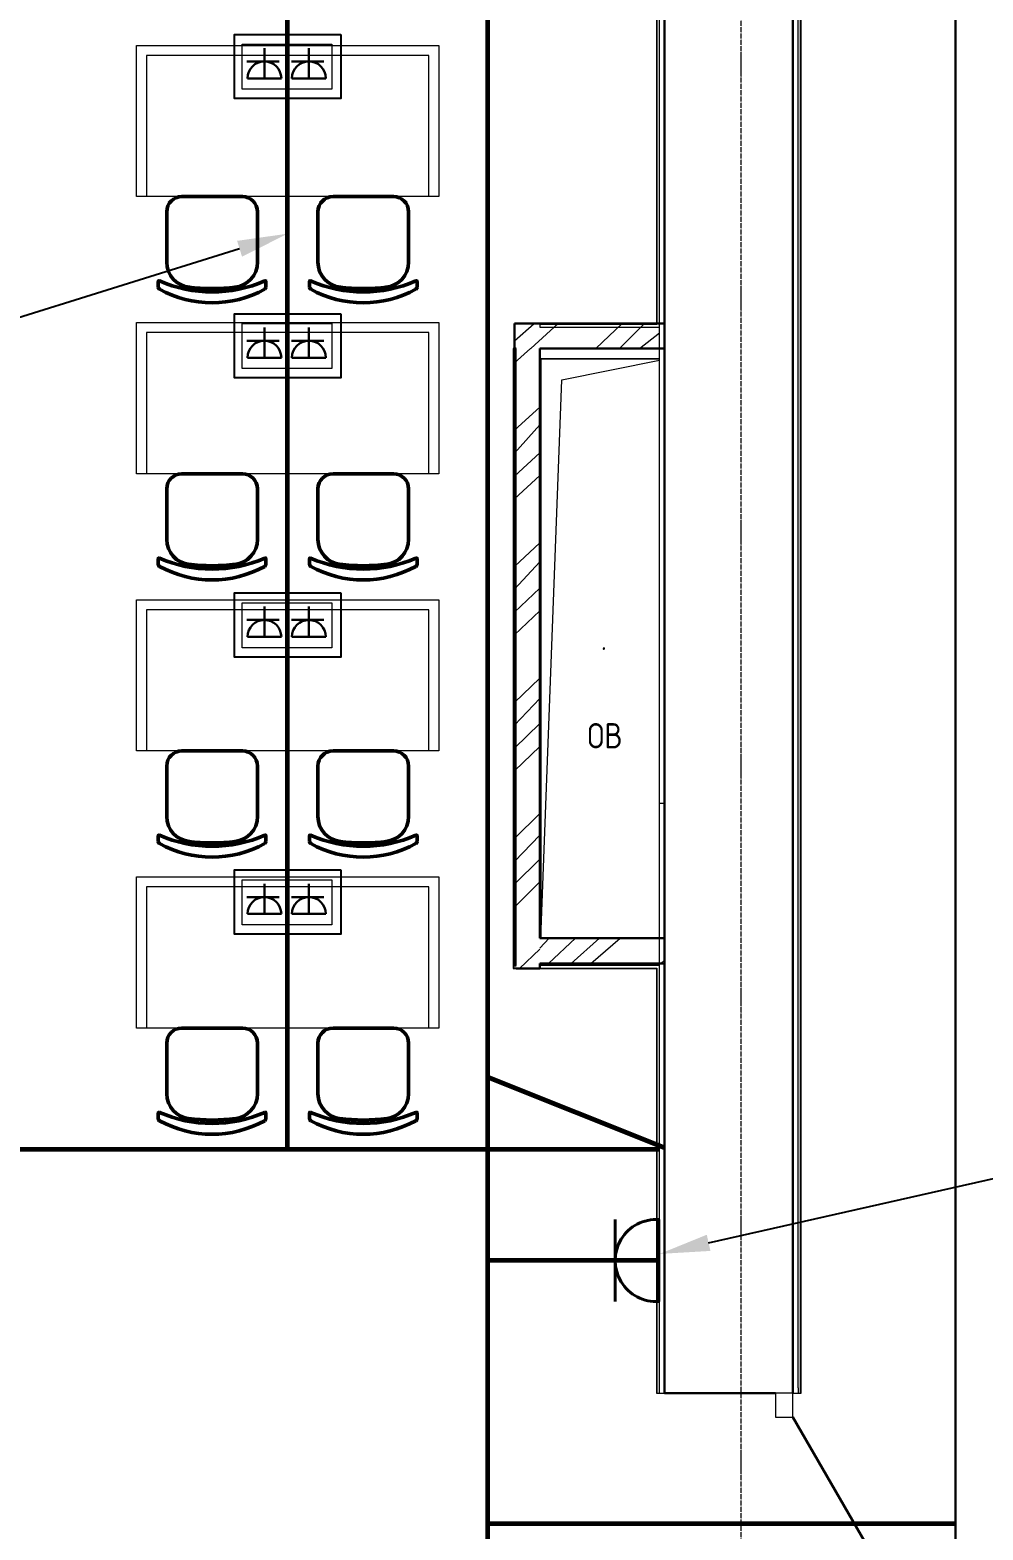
# Model space of a CAD drawing. Header units: millimetres. Extents: x -32 to 417638015, y -35 to 175284279.
# Drawn here: x 417387845 to 417391627, y 175258151 to 175264104 of the extents above; entities that cross this region are included whole.
import ezdxf
from ezdxf import colors
from ezdxf.entities.mleader import LeaderData, LeaderLine
from ezdxf.math import Vec2, Vec3

# ---------------------------------------------------------------- set-up
doc = ezdxf.new("R2010")
doc.units = ezdxf.units.MM
doc.linetypes.add('ADSK_Линия сетки', pattern=[25, 20, -2.5, 0, -2.5])
for name, color, linetype, lineweight in [('_ЭМ_В полу', 26, 'Кабель в трубе', 60), ('_ЭМ_гофра', 5, 'Continuous', 60), ('Аннотация', 7, 'Continuous', 18), ('Двери', 7, 'Continuous', 9), ('Обобщенные модели', 7, 'Continuous', 18), ('Оси', 253, 'Continuous', 9), ('Стены несущие', 7, 'Continuous', 30), ('Стены отделка', 7, 'Continuous', 30), ('Стены штриховка', 7, 'Continuous', 9), ('ТХ', 5, 'Continuous', 0), ('ТХ_Задание ЭОМ_СС', 6, 'Continuous', 0), ('ШТРИХОВКА', 252, 'Continuous', 15), ('Электро', 250, 'Continuous', 25), ('ЭМ', 5, 'Continuous', 40), ('ЭМ_Лоток 1_2', 162, 'Continuous', 30), ('ЭОМ_Кабель для СУП', 150, 'Continuous', 9)]:
    doc.layers.add(name, color=color, linetype=linetype, lineweight=lineweight)
doc.layers.add('_ЭМ_Надписи', color=7, linetype='Continuous')
doc.layers.add('ВНУТРЯНКА', color=1, linetype='Continuous')
doc.layers.add('PDF _ЭОМ _розетки', color=7, linetype='Continuous', true_color=0xeb0000)
doc.styles.add('GOST Common_4', font='GOST_Common.ttf', dxfattribs={"width": 0.9, "height": 199.9999999999999})
doc.styles.add('ЭОМ', font='isocpeur.ttf', dxfattribs={"width": 0.85, "height": 250})
doc.linetypes.add('Cable in the tray', pattern='A,5,[130,ltypeshp.shx,S=1,R=0,X=0,Y=0],1.5,[130,ltypeshp.shx,S=1.5,R=90,X=0,Y=-1],1,[130,ltypeshp.shx,S=1,R=0,X=0.5,Y=0],5', length=12.5)
doc.linetypes.add('Кабель в трубе', pattern='A,8,[133,ltypeshp.shx,S=1,R=0,X=10,Y=1.3],-3,[130,ltypeshp.shx,S=1.5,R=-45,X=-1.5,Y=0],8', length=19)
pattern_1 = [(45, (591.9394108331762, 243.9018102923292), (-269.4076836320746, 269.4076836320746), []), (45, (681.7420108331135, 243.9018102923292), (-269.4076836320746, 269.4076836320746), []), (45, (771.5446108331671, 243.9018102923292), (-269.4076836320746, 269.4076836320746), []), (45, (861.3474108331138, 243.9018102923292), (-269.4076836320746, 269.4076836320746), [])]

# ---------------------------------------------------------------- blocks, each defined once
blk = doc.blocks.new('_ЭМ_ТХ2_4 Этаж')
at = {"color": 8, "linetype": 'ByBlock', "lineweight": -2}
for p, q in [((4194.747253093636, 31748.39230060015), (4434.87569712929, 31748.39243808256)), ((4194.747253093461, 31748.39230060004), (4434.875697129173, 31748.39243808246)), ((4794.747253093636, 31748.39230060015), (5034.87569712929, 31748.39243808256)), ((4794.747253093461, 31748.39230060004), (5034.875697129173, 31748.39243808246)), ((4134.87569712929, 31688.39243808256), (4134.87569712929, 31488.08113735688)), ((4134.875697129115, 31688.39243808246), (4134.875697129115, 31488.08113735678)), ((4494.87569712929, 31688.39243808256), (4494.87569712929, 31488.08113735688)), ((4494.875697129173, 31688.39243808246), (4494.875697129173, 31488.08113735678)), ((4734.87569712929, 31688.39243808256), (4734.87569712929, 31488.08113735688)), ((4734.875697129115, 31688.39243808246), (4734.875697129115, 31488.08113735678)), ((5094.87569712929, 31688.39243808256), (5094.87569712929, 31488.08113735688)), ((5094.875697129173, 31688.39243808246), (5094.875697129173, 31488.08113735678)), ((4101.375697129348, 31389.39195768982), (4101.375697129348, 31411.05176373739)), ((4101.375697129173, 31389.39195768973), (4101.375697129173, 31411.05176373729)), ((4528.37569712929, 31389.39195768982), (4528.37569712929, 31411.05176373739)), ((4528.375697129115, 31389.39195768973), (4528.375697129115, 31411.05176373729)), ((4701.375697129348, 31389.39195768982), (4701.375697129348, 31411.05176373739)), ((4701.375697129173, 31389.39195768973), (4701.375697129173, 31411.05176373729)), ((5128.37569712929, 31389.39195768982), (5128.37569712929, 31411.05176373739)), ((5128.375697129115, 31389.39195768973), (5128.375697129115, 31411.05176373729)), ((4194.747253093636, 30648.39230060015), (4434.87569712929, 30648.39243808256)), ((4194.747253093461, 30648.39230060004), (4434.875697129173, 30648.39243808246)), ((4794.747253093636, 30648.39230060015), (5034.87569712929, 30648.39243808256)), ((4794.747253093461, 30648.39230060004), (5034.875697129173, 30648.39243808246)), ((4134.87569712929, 30588.39243808256), (4134.87569712929, 30388.08113735688)), ((4134.875697129115, 30588.39243808246), (4134.875697129115, 30388.08113735678)), ((4494.87569712929, 30588.39243808256), (4494.87569712929, 30388.08113735688)), ((4494.875697129173, 30588.39243808246), (4494.875697129173, 30388.08113735678)), ((4734.87569712929, 30588.39243808256), (4734.87569712929, 30388.08113735688)), ((4734.875697129115, 30588.39243808246), (4734.875697129115, 30388.08113735678)), ((5094.87569712929, 30588.39243808256), (5094.87569712929, 30388.08113735688)), ((5094.875697129173, 30588.39243808246), (5094.875697129173, 30388.08113735678)), ((4101.375697129348, 30289.39195768982), (4101.375697129348, 30311.05176373739)), ((4101.375697129173, 30289.39195768973), (4101.375697129173, 30311.05176373729)), ((4528.37569712929, 30289.39195768982), (4528.37569712929, 30311.05176373739)), ((4528.375697129115, 30289.39195768973), (4528.375697129115, 30311.05176373729)), ((4701.375697129348, 30289.39195768982), (4701.375697129348, 30311.05176373739)), ((4701.375697129173, 30289.39195768973), (4701.375697129173, 30311.05176373729)), ((5128.37569712929, 30289.39195768982), (5128.37569712929, 30311.05176373739)), ((5128.375697129115, 30289.39195768973), (5128.375697129115, 30311.05176373729)), ((4194.747253093636, 29548.39230060015), (4434.87569712929, 29548.39243808256)), ((4194.747253093461, 29548.39230060004), (4434.875697129173, 29548.39243808246)), ((4794.747253093636, 29548.39230060015), (5034.87569712929, 29548.39243808256)), ((4794.747253093461, 29548.39230060004), (5034.875697129173, 29548.39243808246)), ((4134.87569712929, 29488.39243808256), (4134.87569712929, 29288.08113735688)), ((4134.875697129115, 29488.39243808246), (4134.875697129115, 29288.08113735678)), ((4494.87569712929, 29488.39243808256), (4494.87569712929, 29288.08113735688)), ((4494.875697129173, 29488.39243808246), (4494.875697129173, 29288.08113735678)), ((4734.87569712929, 29488.39243808256), (4734.87569712929, 29288.08113735688)), ((4734.875697129115, 29488.39243808246), (4734.875697129115, 29288.08113735678)), ((5094.87569712929, 29488.39243808256), (5094.87569712929, 29288.08113735688)), ((5094.875697129173, 29488.39243808246), (5094.875697129173, 29288.08113735678)), ((4101.375697129348, 29189.39195768982), (4101.375697129348, 29211.05176373739)), ((4101.375697129173, 29189.39195768973), (4101.375697129173, 29211.05176373729)), ((4528.37569712929, 29189.39195768982), (4528.37569712929, 29211.05176373739)), ((4528.375697129115, 29189.39195768973), (4528.375697129115, 29211.05176373729)), ((4701.375697129348, 29189.39195768982), (4701.375697129348, 29211.05176373739)), ((4701.375697129173, 29189.39195768973), (4701.375697129173, 29211.05176373729)), ((5128.37569712929, 29189.39195768982), (5128.37569712929, 29211.05176373739)), ((5128.375697129115, 29189.39195768973), (5128.375697129115, 29211.05176373729)), ((4194.747253093636, 28448.39230060015), (4434.87569712929, 28448.39243808256)), ((4194.747253093461, 28448.39230060004), (4434.875697129173, 28448.39243808246)), ((4794.747253093636, 28448.39230060015), (5034.87569712929, 28448.39243808256)), ((4794.747253093461, 28448.39230060004), (5034.875697129173, 28448.39243808246)), ((4134.87569712929, 28388.39243808256), (4134.87569712929, 28188.08113735688)), ((4134.875697129115, 28388.39243808246), (4134.875697129115, 28188.08113735678)), ((4494.87569712929, 28388.39243808256), (4494.87569712929, 28188.08113735688)), ((4494.875697129173, 28388.39243808246), (4494.875697129173, 28188.08113735678)), ((4734.87569712929, 28388.39243808256), (4734.87569712929, 28188.08113735688)), ((4734.875697129115, 28388.39243808246), (4734.875697129115, 28188.08113735678)), ((5094.87569712929, 28388.39243808256), (5094.87569712929, 28188.08113735688)), ((5094.875697129173, 28388.39243808246), (5094.875697129173, 28188.08113735678)), ((4101.375697129348, 28089.39195768982), (4101.375697129348, 28111.05176373739)), ((4101.375697129173, 28089.39195768973), (4101.375697129173, 28111.05176373729)), ((4528.37569712929, 28089.39195768982), (4528.37569712929, 28111.05176373739)), ((4528.375697129115, 28089.39195768973), (4528.375697129115, 28111.05176373729)), ((4701.375697129348, 28089.39195768982), (4701.375697129348, 28111.05176373739)), ((4701.375697129173, 28089.39195768973), (4701.375697129173, 28111.05176373729)), ((5128.37569712929, 28089.39195768982), (5128.37569712929, 28111.05176373739)), ((5128.375697129115, 28089.39195768973), (5128.375697129115, 28111.05176373729))]:
    blk.add_line(p, q, dxfattribs=at)
for centre, radius, start, end in [((4194.875697129231, 31688.39243808256), 60.00000000000227, 90, 180), ((4194.875697129115, 31688.3924380825), 59.99999999995964, 90, 180), ((4434.875697129348, 31688.39243808256), 60.00000000000227, 0, 90), ((4434.875697129173, 31688.3924380825), 59.99999999995964, 0, 90), ((4794.875697129231, 31688.39243808256), 60.00000000000227, 90, 180), ((4794.875697129115, 31688.3924380825), 59.99999999995964, 90, 180), ((5034.875697129348, 31688.39243808256), 60.00000000000227, 0, 90), ((5034.875697129173, 31688.3924380825), 59.99999999995964, 0, 90), ((4234.87569712929, 31488.0811373569), 100.0000000000176, 180, 264.2584419996841), ((4234.875697129115, 31488.0811373568), 100.0000000000176, 180, 264.2584419996841), ((4394.87569712929, 31488.0811373569), 100.0000000000176, 275.7415580003159, 0), ((4394.875697129115, 31488.0811373568), 100.0000000000176, 275.7415580003159, 0), ((4834.87569712929, 31488.0811373569), 100.0000000000176, 180, 264.2584419996841), ((4834.875697129115, 31488.0811373568), 100.0000000000176, 180, 264.2584419996841), ((4994.87569712929, 31488.0811373569), 100.0000000000176, 275.7415580003159, 0), ((4994.875697129115, 31488.0811373568), 100.0000000000176, 275.7415580003159, 0), ((4104.37569712929, 31411.0517637374), 2.999999999983853, 63.89783268162118, 180), ((4104.375697129115, 31411.05176373731), 2.999999999983853, 63.89783268162118, 180), ((4111.37569712929, 31389.39195768981), 9.999999999989248, 180, 238.068250632605), ((4111.375697129115, 31389.39195768971), 9.999999999989248, 180, 238.068250632605), ((4314.87569712929, 31890.71256178655), 520.8201237039044, 246.3195110063207, 293.6804889936793), ((4314.875697129115, 31890.71256178645), 520.8201237039044, 246.3195110063207, 293.6804889936793), ((4314.87569712929, 31757.44145964293), 430.5490215606072, 240.9916647866154, 299.0083352133846), ((4314.875697129115, 31757.44145964284), 430.5490215606072, 240.9916647866154, 299.0083352133846), ((4314.87569712929, 32183.9265108876), 800.3966485555333, 263.2469772545732, 276.7530227454268), ((4314.875697129115, 32183.92651088749), 800.3966485555333, 263.2469772545732, 276.7530227454268), ((4518.37569712929, 31389.39195768981), 9.999999999989248, 301.931749367395, 0), ((4518.375697129115, 31389.39195768971), 9.999999999989248, 301.931749367395, 0), ((4525.37569712929, 31411.0517637374), 2.999999999983853, 0, 116.1021673183788), ((4525.375697129115, 31411.05176373731), 2.999999999983853, 0, 116.1021673183788), ((4704.37569712929, 31411.0517637374), 2.999999999983853, 63.89783268162118, 180), ((4704.375697129115, 31411.05176373731), 2.999999999983853, 63.89783268162118, 180), ((4711.37569712929, 31389.39195768981), 9.999999999989248, 180, 238.068250632605), ((4711.375697129115, 31389.39195768971), 9.999999999989248, 180, 238.068250632605), ((4914.87569712929, 31890.71256178655), 520.8201237039044, 246.3195110063207, 293.6804889936793), ((4914.875697129115, 31890.71256178645), 520.8201237039044, 246.3195110063207, 293.6804889936793), ((4914.87569712929, 31757.44145964293), 430.5490215606072, 240.9916647866154, 299.0083352133846), ((4914.875697129115, 31757.44145964284), 430.5490215606072, 240.9916647866154, 299.0083352133846), ((4914.87569712929, 32183.9265108876), 800.3966485555333, 263.2469772545732, 276.7530227454268), ((4914.875697129115, 32183.92651088749), 800.3966485555333, 263.2469772545732, 276.7530227454268), ((5118.37569712929, 31389.39195768981), 9.999999999989248, 301.931749367395, 0), ((5118.375697129115, 31389.39195768971), 9.999999999989248, 301.931749367395, 0), ((5125.37569712929, 31411.0517637374), 2.999999999983853, 0, 116.1021673183788), ((5125.375697129115, 31411.05176373731), 2.999999999983853, 0, 116.1021673183788), ((4194.875697129231, 30588.39243808256), 60.00000000000227, 90, 180), ((4194.875697129115, 30588.3924380825), 59.99999999995964, 90, 180), ((4434.875697129348, 30588.39243808256), 60.00000000000227, 0, 90), ((4434.875697129173, 30588.3924380825), 59.99999999995964, 0, 90), ((4794.875697129231, 30588.39243808256), 60.00000000000227, 90, 180), ((4794.875697129115, 30588.3924380825), 59.99999999995964, 90, 180), ((5034.875697129348, 30588.39243808256), 60.00000000000227, 0, 90), ((5034.875697129173, 30588.3924380825), 59.99999999995964, 0, 90), ((4234.87569712929, 30388.0811373569), 100.0000000000176, 180, 264.2584419996841), ((4234.875697129115, 30388.0811373568), 100.0000000000176, 180, 264.2584419996841), ((4394.87569712929, 30388.0811373569), 100.0000000000176, 275.7415580003159, 0), ((4394.875697129115, 30388.0811373568), 100.0000000000176, 275.7415580003159, 0), ((4834.87569712929, 30388.0811373569), 100.0000000000176, 180, 264.2584419996841), ((4834.875697129115, 30388.0811373568), 100.0000000000176, 180, 264.2584419996841), ((4994.87569712929, 30388.0811373569), 100.0000000000176, 275.7415580003159, 0), ((4994.875697129115, 30388.0811373568), 100.0000000000176, 275.7415580003159, 0), ((4104.37569712929, 30311.0517637374), 2.999999999983853, 63.89783268162118, 180), ((4104.375697129115, 30311.05176373731), 2.999999999983853, 63.89783268162118, 180), ((4314.87569712929, 30790.71256178655), 520.8201237039044, 246.3195110063207, 293.6804889936793), ((4314.875697129115, 30790.71256178645), 520.8201237039044, 246.3195110063207, 293.6804889936793), ((4525.37569712929, 30311.0517637374), 2.999999999983853, 0, 116.1021673183788), ((4525.375697129115, 30311.05176373731), 2.999999999983853, 0, 116.1021673183788), ((4704.37569712929, 30311.0517637374), 2.999999999983853, 63.89783268162118, 180), ((4704.375697129115, 30311.05176373731), 2.999999999983853, 63.89783268162118, 180), ((4914.87569712929, 30790.71256178655), 520.8201237039044, 246.3195110063207, 293.6804889936793), ((4914.875697129115, 30790.71256178645), 520.8201237039044, 246.3195110063207, 293.6804889936793), ((5125.37569712929, 30311.0517637374), 2.999999999983853, 0, 116.1021673183788), ((5125.375697129115, 30311.05176373731), 2.999999999983853, 0, 116.1021673183788), ((4111.37569712929, 30289.39195768981), 9.999999999989248, 180, 238.068250632605), ((4111.375697129115, 30289.39195768971), 9.999999999989248, 180, 238.068250632605), ((4314.87569712929, 30657.44145964293), 430.5490215606072, 240.9916647866154, 299.0083352133846), ((4314.875697129115, 30657.44145964284), 430.5490215606072, 240.9916647866154, 299.0083352133846), ((4314.87569712929, 31083.9265108876), 800.3966485555333, 263.2469772545732, 276.7530227454268), ((4314.875697129115, 31083.92651088749), 800.3966485555333, 263.2469772545732, 276.7530227454268), ((4518.37569712929, 30289.39195768981), 9.999999999989248, 301.931749367395, 0), ((4518.375697129115, 30289.39195768971), 9.999999999989248, 301.931749367395, 0), ((4711.37569712929, 30289.39195768981), 9.999999999989248, 180, 238.068250632605), ((4711.375697129115, 30289.39195768971), 9.999999999989248, 180, 238.068250632605), ((4914.87569712929, 30657.44145964293), 430.5490215606072, 240.9916647866154, 299.0083352133846), ((4914.875697129115, 30657.44145964284), 430.5490215606072, 240.9916647866154, 299.0083352133846), ((4914.87569712929, 31083.9265108876), 800.3966485555333, 263.2469772545732, 276.7530227454268), ((4914.875697129115, 31083.92651088749), 800.3966485555333, 263.2469772545732, 276.7530227454268), ((5118.37569712929, 30289.39195768981), 9.999999999989248, 301.931749367395, 0), ((5118.375697129115, 30289.39195768971), 9.999999999989248, 301.931749367395, 0), ((4194.875697129231, 29488.39243808256), 60.00000000000227, 90, 180), ((4194.875697129115, 29488.3924380825), 59.99999999995964, 90, 180), ((4434.875697129348, 29488.39243808256), 60.00000000000227, 0, 90), ((4434.875697129173, 29488.3924380825), 59.99999999995964, 0, 90), ((4794.875697129231, 29488.39243808256), 60.00000000000227, 90, 180), ((4794.875697129115, 29488.3924380825), 59.99999999995964, 90, 180), ((5034.875697129348, 29488.39243808256), 60.00000000000227, 0, 90), ((5034.875697129173, 29488.3924380825), 59.99999999995964, 0, 90), ((4234.87569712929, 29288.0811373569), 100.0000000000176, 180, 264.2584419996841), ((4234.875697129115, 29288.0811373568), 100.0000000000176, 180, 264.2584419996841), ((4394.87569712929, 29288.0811373569), 100.0000000000176, 275.7415580003159, 0), ((4394.875697129115, 29288.0811373568), 100.0000000000176, 275.7415580003159, 0), ((4834.87569712929, 29288.0811373569), 100.0000000000176, 180, 264.2584419996841), ((4834.875697129115, 29288.0811373568), 100.0000000000176, 180, 264.2584419996841), ((4994.87569712929, 29288.0811373569), 100.0000000000176, 275.7415580003159, 0), ((4994.875697129115, 29288.0811373568), 100.0000000000176, 275.7415580003159, 0), ((4104.37569712929, 29211.0517637374), 2.999999999983853, 63.89783268162118, 180), ((4104.375697129115, 29211.05176373731), 2.999999999983853, 63.89783268162118, 180), ((4111.37569712929, 29189.39195768981), 9.999999999989248, 180, 238.068250632605), ((4111.375697129115, 29189.39195768971), 9.999999999989248, 180, 238.068250632605), ((4314.87569712929, 29690.71256178655), 520.8201237039044, 246.3195110063207, 293.6804889936793), ((4314.875697129115, 29690.71256178645), 520.8201237039044, 246.3195110063207, 293.6804889936793), ((4314.87569712929, 29557.44145964293), 430.5490215606072, 240.9916647866154, 299.0083352133846), ((4314.875697129115, 29557.44145964284), 430.5490215606072, 240.9916647866154, 299.0083352133846), ((4314.87569712929, 29983.9265108876), 800.3966485555333, 263.2469772545732, 276.7530227454268), ((4314.875697129115, 29983.92651088749), 800.3966485555333, 263.2469772545732, 276.7530227454268), ((4518.37569712929, 29189.39195768981), 9.999999999989248, 301.931749367395, 0), ((4518.375697129115, 29189.39195768971), 9.999999999989248, 301.931749367395, 0), ((4525.37569712929, 29211.0517637374), 2.999999999983853, 0, 116.1021673183788), ((4525.375697129115, 29211.05176373731), 2.999999999983853, 0, 116.1021673183788), ((4704.37569712929, 29211.0517637374), 2.999999999983853, 63.89783268162118, 180), ((4704.375697129115, 29211.05176373731), 2.999999999983853, 63.89783268162118, 180), ((4711.37569712929, 29189.39195768981), 9.999999999989248, 180, 238.068250632605), ((4711.375697129115, 29189.39195768971), 9.999999999989248, 180, 238.068250632605), ((4914.87569712929, 29690.71256178655), 520.8201237039044, 246.3195110063207, 293.6804889936793), ((4914.875697129115, 29690.71256178645), 520.8201237039044, 246.3195110063207, 293.6804889936793), ((4914.87569712929, 29557.44145964293), 430.5490215606072, 240.9916647866154, 299.0083352133846), ((4914.875697129115, 29557.44145964284), 430.5490215606072, 240.9916647866154, 299.0083352133846), ((4914.87569712929, 29983.9265108876), 800.3966485555333, 263.2469772545732, 276.7530227454268), ((4914.875697129115, 29983.92651088749), 800.3966485555333, 263.2469772545732, 276.7530227454268), ((5118.37569712929, 29189.39195768981), 9.999999999989248, 301.931749367395, 0), ((5118.375697129115, 29189.39195768971), 9.999999999989248, 301.931749367395, 0), ((5125.37569712929, 29211.0517637374), 2.999999999983853, 0, 116.1021673183788), ((5125.375697129115, 29211.05176373731), 2.999999999983853, 0, 116.1021673183788), ((4194.875697129231, 28388.39243808256), 60.00000000000227, 90, 180), ((4194.875697129115, 28388.3924380825), 59.99999999995964, 90, 180), ((4434.875697129348, 28388.39243808256), 60.00000000000227, 0, 90), ((4434.875697129173, 28388.3924380825), 59.99999999995964, 0, 90), ((4794.875697129231, 28388.39243808256), 60.00000000000227, 90, 180), ((4794.875697129115, 28388.3924380825), 59.99999999995964, 90, 180), ((5034.875697129348, 28388.39243808256), 60.00000000000227, 0, 90), ((5034.875697129173, 28388.3924380825), 59.99999999995964, 0, 90), ((4234.87569712929, 28188.0811373569), 100.0000000000176, 180, 264.2584419996841), ((4234.875697129115, 28188.0811373568), 100.0000000000176, 180, 264.2584419996841), ((4394.87569712929, 28188.0811373569), 100.0000000000176, 275.7415580003159, 0), ((4394.875697129115, 28188.0811373568), 100.0000000000176, 275.7415580003159, 0), ((4834.87569712929, 28188.0811373569), 100.0000000000176, 180, 264.2584419996841), ((4834.875697129115, 28188.0811373568), 100.0000000000176, 180, 264.2584419996841), ((4994.87569712929, 28188.0811373569), 100.0000000000176, 275.7415580003159, 0), ((4994.875697129115, 28188.0811373568), 100.0000000000176, 275.7415580003159, 0), ((4104.37569712929, 28111.0517637374), 2.999999999983853, 63.89783268162118, 180), ((4104.375697129115, 28111.05176373731), 2.999999999983853, 63.89783268162118, 180), ((4314.87569712929, 28590.71256178655), 520.8201237039044, 246.3195110063207, 293.6804889936793), ((4314.875697129115, 28590.71256178645), 520.8201237039044, 246.3195110063207, 293.6804889936793), ((4525.37569712929, 28111.0517637374), 2.999999999983853, 0, 116.1021673183788), ((4525.375697129115, 28111.05176373731), 2.999999999983853, 0, 116.1021673183788), ((4704.37569712929, 28111.0517637374), 2.999999999983853, 63.89783268162118, 180), ((4704.375697129115, 28111.05176373731), 2.999999999983853, 63.89783268162118, 180), ((4914.87569712929, 28590.71256178655), 520.8201237039044, 246.3195110063207, 293.6804889936793), ((4914.875697129115, 28590.71256178645), 520.8201237039044, 246.3195110063207, 293.6804889936793), ((5125.37569712929, 28111.0517637374), 2.999999999983853, 0, 116.1021673183788), ((5125.375697129115, 28111.05176373731), 2.999999999983853, 0, 116.1021673183788), ((4111.37569712929, 28089.39195768981), 9.999999999989248, 180, 238.068250632605), ((4111.375697129115, 28089.39195768971), 9.999999999989248, 180, 238.068250632605), ((4314.87569712929, 28457.44145964293), 430.5490215606072, 240.9916647866154, 299.0083352133846), ((4314.875697129115, 28457.44145964284), 430.5490215606072, 240.9916647866154, 299.0083352133846), ((4314.87569712929, 28883.9265108876), 800.3966485555333, 263.2469772545732, 276.7530227454268), ((4314.875697129115, 28883.92651088749), 800.3966485555333, 263.2469772545732, 276.7530227454268), ((4518.37569712929, 28089.39195768981), 9.999999999989248, 301.931749367395, 0), ((4518.375697129115, 28089.39195768971), 9.999999999989248, 301.931749367395, 0), ((4711.37569712929, 28089.39195768981), 9.999999999989248, 180, 238.068250632605), ((4711.375697129115, 28089.39195768971), 9.999999999989248, 180, 238.068250632605), ((4914.87569712929, 28457.44145964293), 430.5490215606072, 240.9916647866154, 299.0083352133846), ((4914.875697129115, 28457.44145964284), 430.5490215606072, 240.9916647866154, 299.0083352133846), ((4914.87569712929, 28883.9265108876), 800.3966485555333, 263.2469772545732, 276.7530227454268), ((4914.875697129115, 28883.92651088749), 800.3966485555333, 263.2469772545732, 276.7530227454268), ((5118.37569712929, 28089.39195768981), 9.999999999989248, 301.931749367395, 0), ((5118.375697129115, 28089.39195768971), 9.999999999989248, 301.931749367395, 0)]:
    blk.add_arc(centre, radius, start, end, dxfattribs=at)
at = {"layer": 'ТХ', "color": 8}
for p, q in [((5174.811475111479, 32308.39236934134), (4054.811475111479, 32308.39236934134)), ((4054.811475111479, 32308.39236934134), (4054.811475111479, 31748.39236934134)), ((5174.811475111479, 31748.39236934134), (5174.811475111479, 32308.39236934134)), ((5174.811475111479, 31208.39236934134), (4054.811475111479, 31208.39236934134)), ((4054.811475111479, 31208.39236934134), (4054.811475111479, 30648.39236934134)), ((5174.811475111479, 30648.39236934134), (5174.811475111479, 31208.39236934134)), ((5174.811475111479, 30108.39236934134), (4054.811475111479, 30108.39236934134)), ((4054.811475111479, 30108.39236934134), (4054.811475111479, 29548.39236934134)), ((5174.811475111479, 29548.39236934134), (5174.811475111479, 30108.39236934134)), ((5174.811475111479, 29008.39236934134), (4054.811475111479, 29008.39236934134)), ((4054.811475111479, 29008.39236934134), (4054.811475111479, 28448.39236934134)), ((5174.811475111479, 28448.39236934134), (5174.811475111479, 29008.39236934134))]:
    blk.add_line(p, q, dxfattribs=at)
for points in [[(4014.811475111479, 32348.39236934134), (5214.811475111479, 32348.39236934134), (5214.811475111479, 31748.39236934134), (4014.811475111479, 31748.39236934134)], [(4014.811475111479, 31248.39236934134), (5214.811475111479, 31248.39236934134), (5214.811475111479, 30648.39236934134), (4014.811475111479, 30648.39236934134)], [(4014.811475111479, 30148.39236934134), (5214.811475111479, 30148.39236934134), (5214.811475111479, 29548.39236934134), (4014.811475111479, 29548.39236934134)], [(4014.811475111479, 29048.39236934134), (5214.811475111479, 29048.39236934134), (5214.811475111479, 28448.39236934134), (4014.811475111479, 28448.39236934134)]]:
    blk.add_lwpolyline(points, close=True, dxfattribs=at)
blk = doc.blocks.new('План 4 этажа')
at = {"layer": 'Стены штриховка', "lineweight": 9}
h = blk.add_hatch(dxfattribs=at)
h.set_pattern_fill('ANSI34', color=8, scale=20)
h.set_pattern_definition(pattern_1)
h.paths.add_polyline_path([(-293.0605891668238, 31384.28259503457), (181.9394108331762, 31384.28259503457), (181.9394108331762, 31469.28259503457), (172.8217637743801, 31478.40024209337), (181.9394108331762, 31480.24219099415), (181.9394108331762, 31484.28259503457), (-393.0605891668238, 31484.28259503457), (-393.0605891668238, 31384.28259503457), (-387.0605891668238, 31384.28259503457)])
h = blk.add_hatch(dxfattribs=at)
h.set_pattern_fill('ANSI34', color=8, scale=20)
h.set_pattern_definition(pattern_1)
h.paths.add_polyline_path([(-387.0605891668238, 28923.22045024583), (-293.0605891668238, 28923.22045024583), (-293.0605891668238, 31384.28259503457), (-393.0605891668238, 31384.28259503457), (-393.0605891668238, 28935.22045024583), (-387.0605891668238, 28941.72913608514), (-387.0605891668238, 28925.22045024578)])
h = blk.add_hatch(dxfattribs=at)
h.set_pattern_fill('ANSI34', color=8, scale=20)
h.set_pattern_definition(pattern_1)
h.paths.add_polyline_path([(201.9394108331762, 28943.69854756811), (201.9394108331762, 29043.69854756811), (-293.0605891668238, 29043.69854756811), (-293.0605891668238, 28943.69854756811), (86.65762662433553, 28943.69854756811)])
at = {"layer": 'Двери', "color": 8}
for p, q in [((711.9394108331762, 27237.90181029233), (641.9394108331762, 27237.90181029233)), ((641.9394108331762, 27237.90181029233), (641.9394108331762, 27142.90181029233)), ((711.9394108331762, 27142.90181029233), (711.9394108331762, 27237.90181029233)), ((641.9394108331762, 27142.90181029233), (711.9394108331762, 27142.90181029233))]:
    blk.add_line(p, q, dxfattribs=at)
at = {"layer": 'Двери', "color": 8, "lineweight": 30}
blk.add_line((711.9394108331762, 27142.90181029233), (1169.439410833176, 26350.48856582958), dxfattribs=at)
at = {"layer": 'Обобщенные модели', "color": 8}
for p, q in [((-288.4952361283358, 29043.69854756806), (-288.4952361283358, 31343.69854756811)), ((-288.4952361283358, 31343.69854756811), (181.9394108332053, 31343.69854756811)), ((181.9394108332053, 31343.69854756811), (-288.4952361283358, 31343.69854756811)), ((-288.4952361283358, 31343.69854756811), (-288.4952361283358, 29043.69854756806)), ((-205.1619027950073, 31260.36521423474), (181.9394108332053, 31337.78547696042)), ((-288.4952361283358, 29043.69854756806), (-205.1619027950073, 31260.36521423474))]:
    blk.add_line(p, q, dxfattribs=at)
for radius, start, end in [(2.500000000000002, 0, 180), (2.500000000000002, 180, 0), (2.499999999999999, 59.99999999993758, 165.0000000007444), (2.500000000000002, 194.9999999992556, 270), (2.499999999999998, 300.0000000000624, 0)]:
    blk.add_arc((-38.49523612833582, 30193.69854756811), radius, start, end, dxfattribs=at)
at = {"layer": 'Оси', "color": 8, "linetype": 'ADSK_Линия сетки'}
blk.add_line((506.5047638714314, -3353.100552087475), (506.5047638714896, 43685.8332947591), dxfattribs=at)
at = {"layer": 'Стены несущие', "color": 8}
for p, q in [((201.9394108331762, 27237.90181029233), (201.9394108331762, 36730.71674000449)), ((711.9394108331762, 27237.90181029233), (711.9394108331762, 36726.23879671848)), ((201.9394108331762, 31484.28259503451), (-393.0605891668238, 31484.28259503451)), ((-393.0605891668238, 31484.28259503451), (-393.0605891668238, 28935.22045024583)), ((-393.0605891668238, 31384.28259503457), (-387.0605891668238, 31384.28259503451)), ((-293.0605891668238, 31384.28259503457), (201.9394108331762, 31384.28259503457)), ((-293.0605891668238, 29043.69854756806), (-293.0605891668238, 31384.28259503457)), ((201.9394108331762, 29043.69854756806), (-293.0605891668238, 29043.69854756806)), ((-393.0605891668238, 28935.22045024583), (-387.0605891668238, 28935.22045024583)), ((-293.0605891669402, 28923.22045024578), (-293.0605891668238, 28943.69854756806)), ((-293.0605891668238, 28943.69854756811), (201.9394108331762, 28943.69854756811)), ((-387.0605891668238, 28923.22045024583), (-293.0605891669402, 28923.22045024583)), ((201.9394108331762, 27237.90181029233), (641.9394108331762, 27237.90181029233))]:
    blk.add_line(p, q, dxfattribs=at)
at = {"layer": 'Стены отделка', "color": 8, "lineweight": 9}
for p, q in [((169.9394108331762, 36679.64378484763), (169.9394108331762, 31481.28259503451)), ((181.9394108331762, 28923.22045024583), (181.9394108331762, 36679.64378484763)), ((743.9394108331762, 27237.90181029233), (743.9394108331762, 36673.95582333714)), ((169.9394108331762, 31481.28259503451), (-293.0605891668238, 31481.28259503451)), ((-293.0605891668238, 31481.28259503451), (-293.0605891668238, 31469.28259503451)), ((-293.0605891668238, 31469.28259503451), (181.9394108331762, 31469.28259503451)), ((-393.0605891668238, 31384.28259503457), (-399.0605891668238, 31384.28259503457)), ((-399.0605891668238, 31384.28259503457), (-399.0605891668238, 28925.22045024578)), ((-387.0605891668238, 28935.22045024583), (-387.0605891668238, 31384.28259503457)), ((201.9394108331762, 29578.90181029239), (181.9394108331762, 29578.90181029239)), ((181.9394108331762, 28935.22045024583), (-293.0605891668238, 28935.22045024583)), ((-397.0605891668238, 28923.22045024583), (-387.0605891668238, 28923.22045024583)), ((-293.0605891669402, 28923.22045024583), (169.9394108331762, 28923.22045024583)), ((169.9394108331762, 28923.22045024583), (169.9394108331762, 27237.90181029233)), ((169.9394108331762, 27237.90181029233), (201.9394108331762, 27237.90181029233)), ((181.9394108331762, 27237.90181029233), (181.9394108330598, 27258.90181029233)), ((711.9394108331762, 27237.90181029233), (743.9394108331762, 27237.90181029233)), ((731.9394108331762, 27258.90181029233), (731.9394108331762, 27237.90181029233))]:
    blk.add_line(p, q, dxfattribs=at)
at = {"layer": 'Стены штриховка', "color": 8}
for p, q in [((171.9394108331762, 36679.64378484763), (171.9394108331762, 31479.28259503451)), ((731.9394108331762, 27258.90181029233), (731.9394108331762, 36674.06118670857)), ((741.9394108331762, 27237.90181029239), (741.9394108331762, 36675.97346099088)), ((171.9394108331762, 31479.28259503451), (-293.0605891668238, 31479.28259503451)), ((-397.0605891668238, 31384.28259503457), (-397.0605891668238, 28923.22045024583)), ((-399.0605891668238, 28925.22045024578), (-399.0605891668238, 28923.22045024583)), ((-387.0605891668238, 28925.22045024578), (-399.0605891668238, 28925.22045024578)), ((-399.0605891668238, 28923.22045024583), (-397.0605891668238, 28923.22045024583)), ((-293.0605891669402, 28925.22045024578), (171.9394108331762, 28925.22045024578)), ((171.9394108331762, 28925.22045024578), (171.9394108331762, 27237.90181029233)), ((181.9394108330598, 27258.90181029233), (181.9394108331762, 28923.22045024583))]:
    blk.add_line(p, q, dxfattribs=at)
at = {"layer": 'Аннотация', "color": 8, "lineweight": 9, "insert": (-104.2429878385738, 29897.57725851802), "char_height": 100, "width": 156.348, "attachment_point": 1, "line_spacing_factor": 1.022765581104984, "style": 'GOST Common_4'}
blk.add_mtext('\\pxt3.6,7.2,10.8,14.4,18,21.6,25.2,28.8,32.4,36,39.6,43.2,46.8,50.4,54,57.6,61.2,64.8,68.4,72,75.6,79.2,82.8,86.4,90,93.6,97.2,100.8,104.4,108,111.6,115.2;{ОВ}', dxfattribs=at)
blk = doc.blocks.new('Люк на 2 места')
at = {"layer": 'PDF _ЭОМ _розетки', "color": 3, "linetype": 'Continuous', "lineweight": 25, "transparency": 33554687}
blk.add_lwpolyline([(0, 254.611537267454), (0, 0), (-421.6430145604536, 0), (-421.6430145604536, 254.611537267454)], close=True, dxfattribs=at)
at = {"layer": 'PDF _ЭОМ _розетки', "color": 7, "linetype": 'Continuous', "lineweight": 20, "transparency": 33554687}
for points in [[(-213.3615254405886, 215.0589038403705), (-213.3615254405886, 37.25763264019042), (-391.1627966398373, 37.25763264019042), (-391.1627966398373, 215.0589038403705)], [(-35.56025424040854, 215.0589038403705), (-35.56025424040854, 37.25763264019042), (-213.3615254405886, 37.25763264019042), (-213.3615254405886, 215.0589038403705)]]:
    blk.add_lwpolyline(points, close=True, dxfattribs=at)
at = {"layer": 'ВНУТРЯНКА', "color": 5, "lineweight": 30, "ltscale": 100, "transparency": 33554687}
for p, q in [((-244.3192684613168, 147.1595522398129), (-372.1882726578042, 147.1595522398129)), ((-67.62614537868649, 147.1595522398129), (-195.4951495751739, 147.1595522398129))]:
    blk.add_line(p, q, dxfattribs=at)
at = {"layer": 'Электро', "color": 5, "lineweight": 30, "transparency": 33554687}
for p, q in [((-303.1640448067337, 80.04207369033247), (-303.1640448067337, 200.1038587875664)), ((-126.4709217250347, 80.04207369033247), (-126.4709217250347, 200.1038587875664)), ((-370.4317668490112, 80.04207369033247), (-235.8956041466445, 80.04207369033247)), ((-193.7386437673122, 80.04207369033247), (-59.20248106401414, 80.04207369033247))]:
    blk.add_line(p, q, dxfattribs=at)
at = {"layer": 'Электро', "color": 5, "lineweight": 30, "transparency": 33554687, "extrusion": (0, 0, -1)}
for centre in [(-303.1636854978278, 79.8925407603383), (-126.4705624161288, 79.8925407603383)]:
    blk.add_ellipse(centre, major_axis=(-47.56583400309035, -47.56583400309081), ratio=0.9999999999999749, start_param=0.7876211000824064, end_param=3.924767880302308, dxfattribs=at)
blk = doc.blocks.new('1м розетка IP20')
at = {"layer": 'ЭМ', "color": 5}
for p, q in [((-10.46755168188247, 162.7321568910265), (-10.46755168192612, -162.7321568912412)), ((163.0684657593665, 162.7321568816078), (163.0684657593374, -162.7321569010965)), ((-10.46755168189702, -1.091393642127514e-10), (315.4856732268672, -3.637978807091713e-11))]:
    blk.add_line(p, q, dxfattribs=at)
blk.add_arc((0, 0), 163.0684657580474, 266.3195877734414, 93.6804122265587, dxfattribs=at)

msp = doc.modelspace()

# ---------------------------------------------------------------- linework, layer by layer
at = {"layer": '_ЭМ_В полу', "ltscale": 25}
for points in [[(417388867.2156748, 175259660.7265027), (417388867.2156748, 175265084.2072483)], [(417390342.8989577, 175259660.7265027), (417385475.6874047, 175259660.7265027)]]:
    msp.add_lwpolyline(points, dxfattribs=at)
at = {"layer": '_ЭМ_гофра', "linetype": 'ByBlock'}
for points in [[(417385183.9161087, 175267693.0277868), (417389660.2666832, 175267693.0277868), (417389660.2666832, 175253111.7982402), (417384997.8998674, 175253115.0148277)], [(417390362.8989577, 175259667.1643566), (417389660.2666832, 175259948.1792456)], [(417390330.8989577, 175259220.4640097), (417389660.2666832, 175259220.4640097)], [(417389660.2666832, 175258176.9472684), (417391517.2819736, 175258176.9472684)]]:
    msp.add_lwpolyline(points, dxfattribs=at)
at = {"layer": 'ЭМ_Лоток 1_2', "linetype": 'Cable in the tray', "ltscale": 50}
msp.add_lwpolyline([(417391517.2819736, 175268196.7129518), (417391517.2819736, 175243409.5324046), (417432385.2666024, 175243409.5324046)], dxfattribs=at)

# ---------------------------------------------------------------- block references
at = {"layer": 'ТХ_Задание ЭОМ_СС', "lineweight": 50}
msp.add_blockref('_ЭМ_ТХ2_4 Этаж', (417384252.4643108, 175231694.5649611), dxfattribs=at)
at = {"layer": 'ШТРИХОВКА'}
msp.add_blockref('План 4 этажа', (417390160.9595469, 175231455.6631508), dxfattribs=at)
at = {"layer": 'ЭМ', "rotation": 180}
msp.add_blockref('1м розетка IP20', (417390330.431406, 175259220.4640097), dxfattribs=at)
at = {"layer": 'ЭОМ_Кабель для СУП', "color": 217, "linetype": 'ByBlock', "lineweight": 40, "true_color": 0x93278f, "transparency": 33554687}
for p in [(417389078.037182, 175263832.3025511), (417389078.037182, 175262723.6835404), (417389078.037182, 175261615.4163439), (417389078.037182, 175260515.8017679)]:
    msp.add_blockref('Люк на 2 места', p, dxfattribs=at)

# ---------------------------------------------------------------- leaders
at = {"layer": '_ЭМ_Надписи', "color": 7, "ltscale": 5}
ml = msp.add_multileader_mtext('Standard', dxfattribs=at)
ml.set_content('{\\fGOST Common|b0|i0|c204|p34;\\W0.9;\\C256;4ЩРС-1\\fISOCPEUR|b0|i0|c204|p34;\\W0.85; Гр.5 \\PСтол лабораторный}', color=1, style='ЭОМ')
ml.set_leader_properties()
ml.build(insert=Vec2(0, 0))
ml.multileader.update_dxf_attribs({"text_left_attachment_type": 6, "text_right_attachment_type": 6, "dogleg_length": 0, "arrow_head_size": 200})
ctx = ml.context
ctx.base_point, ctx.char_height, ctx.arrow_head_size, ctx.landing_gap_size, ctx.plane_origin = Vec3(417377467.0304971, 175260545.5589036), 250, 200, 0, Vec3(417345771.9774874, 175276529.7718052)
ctx.left_attachment, ctx.right_attachment = 6, 6
notes = []
notes.append((ctx, [(1, (1, 1, 0), (417380080.7804971, 175260545.5589036), (-1, 0), 0, [(0, [(417388867.2156748, 175263295.7512612)], 0, [])])]))
ctx.mtext.insert, ctx.mtext.width, ctx.mtext.defined_height, ctx.mtext.flow_direction = Vec3(417377467.0304971, 175260870.5589036), 2838.011981106055, 545.6159617257083, 5
ml = msp.add_multileader_mtext('Standard', dxfattribs=at)
ml.set_content('{\\fGOST Common|b0|i0|c204|p34;\\W0.9;\\C256;4ЩРС-1\\fISOCPEUR|b0|i0|c204|p34;\\W0.85; Гр.2 Резерв\\P\\fGOST Common|b0|i0|c0|p34;\\W0.9;h=\\fGOST Common|b0|i0|c204|p34;1\\fGOST Common|b0|i0|c0|p34;.\\fGOST Common|b0|i0|c204|p34;8м}', color=1, style='ЭОМ')
ml.set_leader_properties()
ml.build(insert=Vec2(0, 0))
ml.multileader.update_dxf_attribs({"text_left_attachment_type": 6, "text_right_attachment_type": 6, "dogleg_length": 0, "arrow_head_size": 200})
ctx = ml.context
ctx.base_point, ctx.char_height, ctx.arrow_head_size, ctx.landing_gap_size, ctx.plane_origin = Vec3(417394820.7511314, 175260258.5647008), 250, 200, 0, Vec3(417362466.945545, 175274639.5192078)
ctx.left_attachment, ctx.right_attachment = 6, 6
notes.append((ctx, [(0, (1, 1, 0), (417394820.7511314, 175260258.5647008), (1, 0), 0, [(0, [(417390342.8989577, 175259246.5640447)], 0, [])])]))
ctx.mtext.insert, ctx.mtext.width, ctx.mtext.defined_height, ctx.mtext.flow_direction = Vec3(417394820.7511314, 175260558.5647008), 2273.287500041229, 545.6159617257083, 5
for ctx, leaders in notes:
    for number, flags, end, landing, length, lines in leaders:
        leader = LeaderData()
        leader.index, (leader.has_last_leader_line, leader.has_dogleg_vector, leader.attachment_direction) = number, flags
        leader.last_leader_point, leader.dogleg_vector, leader.dogleg_length = Vec3(end), Vec3(landing), length
        for number, points, colour, breaks in lines:
            line = LeaderLine()
            line.index, line.vertices, line.color, line.breaks = number, Vec3.list(points), colors.encode_raw_color(colour), breaks
            leader.lines.append(line)
        ctx.leaders.append(leader)

doc.saveas('drawing.dxf')
